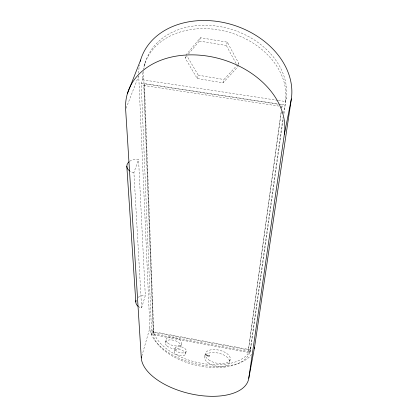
<?xml version="1.0" encoding="UTF-8"?>
<svg xmlns="http://www.w3.org/2000/svg" width="417" height="417" viewBox="0 0 417 417"><rect width="100%" height="100%" fill="white"/><g stroke="black" fill="none" stroke-linecap="round" stroke-linejoin="round"><path stroke-width="0.31" stroke-dasharray="2.08 1.56" d="M206.212 355.68L209.6 356.316L206.212 355.68L206.352 354.914L209.735 355.732L206.352 354.914M277.727 104.151L144.428 83.833L143.808 85.48L153.341 333.845L248.198 351.505L281.261 111.068M281.704 107.841L282.236 104.839L280.302 104.542M248.198 351.505L281.345 111.287M281.793 108.066L282.236 104.839M143.802 71.385A72.787 56.331 17.5 0 0 143.709 76.535L141.217 83.066L151.647 334.486L249.846 352.777L283.044 117.172M283.591 113.309L286.161 98.11A72.787 56.331 17.5 0 0 223.257 27.246A72.787 56.331 17.5 0 0 144.162 68.169M249.846 352.777L250.992 346.741L283.065 120.013M283.977 113.57L286.161 98.11M229.699 361.695L230.309 358.745M209.6 356.316L209.746 355.55M204.804 355.925L205.477 352.996M185.492 354.189A5.874 3.002 14.3 0 0 177.824 349.378A5.874 3.002 14.3 0 0 176.177 354.325A5.874 3.002 14.3 0 0 185.492 354.189L186.211 351.281A5.859 3.013 14.3 0 0 178.57 346.47A5.859 3.013 14.3 0 0 176.917 351.432A5.859 3.013 14.3 0 0 186.211 351.281M180.853 346.24L181.598 343.316M174.16 351.104L174.911 348.205M165.205 342.586L165.987 339.678M238.321 65.151L237.867 66.824L222.986 82.863L197.205 78.5L185.117 58.005L186.237 54.71L200.421 37.739L227.307 42.164L238.774 63.473L238.472 64.593M153.341 333.845L153.758 332.375L144.428 83.833M151.647 334.486L153.31 328.627L143.709 76.535M222.986 82.863L223.934 79.527L237.466 64.89M141.816 356.035L149.865 327.986L138.725 75.785M236.043 63.457L226.327 45.5L227.307 42.164M138.131 306.359A7.657 6.276 -3.8 0 0 141.613 307.871L145.304 295.596L138.564 159.414A9.435 6.745 -2.1 0 0 129.974 161.077M197.205 78.5L198.252 75.19L186.889 55.815M188.463 54.017L199.336 41.048L200.421 37.739M141.613 307.871L133.914 172.581L138.564 159.414M144.308 65.151L145.564 61.898M126.116 108.243L138.491 76.384M185.117 58.005L186.79 56.008M237.898 64.416L238.774 63.473M277.738 100.335L142.468 79.788A73.079 56.311 17.4 0 1 142.817 72.063M278.384 100.434L285.468 101.513A73.079 56.311 17.4 0 0 223.465 30.837A73.079 56.311 17.4 0 0 143.229 69.514M141.217 83.066L277.686 103.864M278.332 103.958L284.769 104.943M143.808 85.48L278.671 106.064M199.336 41.048L226.327 45.5M198.252 75.19L223.934 79.527M153.758 332.375L248.49 349.988M251.67 354.304A53.485 28.424 13.6 0 1 194.009 363.426A53.485 28.424 13.6 0 1 149.865 327.986M138.679 73.246A78.021 60.402 17.5 0 1 139.44 65M250.992 346.741A49.91 26.516 13.6 0 1 200.869 363.197A49.91 26.516 13.6 0 1 153.31 328.627M137.98 297.477A7.657 6.276 -3.8 0 1 145.304 295.596M133.914 172.581A9.435 6.745 -2.1 0 1 130.094 171.225M250.419 349.754L152.481 331.546A50.05 26.443 13.6 0 0 200.196 366.09A50.05 26.443 13.6 0 0 250.419 349.754M166.998 345.974A8.043 4.165 14.6 0 0 180.405 347.241A8.043 4.165 14.6 0 0 171.7 339.928A8.043 4.165 14.6 0 0 166.998 345.974M167.775 343.071A8.022 4.175 14.6 0 0 181.145 344.322A8.022 4.175 14.6 0 0 172.471 337.004A8.022 4.175 14.6 0 0 167.775 343.071M208.083 362.8A12.87 6.594 12.8 0 0 229.251 363.358A12.87 6.594 12.8 0 0 213.869 352.537A12.87 6.594 12.8 0 0 208.083 362.8M208.74 359.887A12.833 6.615 12.8 0 0 229.856 360.413A12.833 6.615 12.8 0 0 214.526 349.587A12.833 6.615 12.8 0 0 208.74 359.887"/><path stroke-width="0.63" d="M284.363 134.248A81.258 60.043 17.1 0 0 207.619 56.118A81.258 60.043 17.1 0 0 125.647 109.442L141.28 357.901A54.987 27.527 13.6 0 0 193.983 394.518A54.987 27.527 13.6 0 0 248.767 378.297L284.363 134.248L291.353 98.897A78.021 60.402 17.5 0 0 227.51 23.42A78.021 60.402 17.5 0 0 140.268 61.283M248.767 378.297L254.526 347.397L291.353 98.897M141.28 357.901L141.639 356.655M127.336 93.783L140.612 60.069M126.82 166.211L135.812 301.981M254.526 347.397A53.485 28.424 13.6 0 1 254.297 348.617M138.131 306.359A7.657 6.276 -3.8 0 1 136.046 300.349M129.635 170.934A9.435 6.745 -2.1 0 1 129.119 161.713"/></g></svg>
